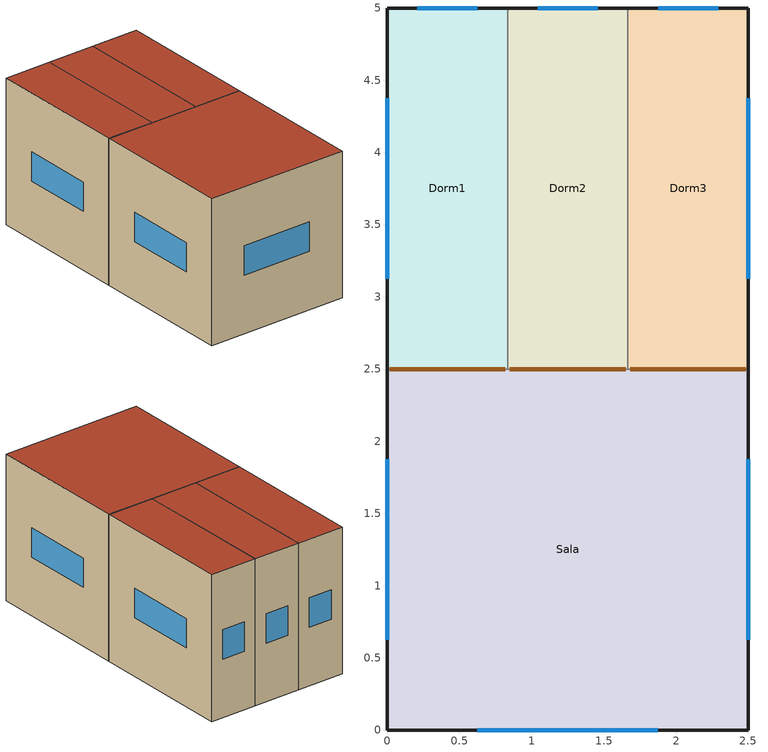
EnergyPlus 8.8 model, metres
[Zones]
Dorm1
 floor ground (PisoCeramica): 0.83,5 0.83,2.5 0,2.5 0,5 z0
 wall outside (Parede11): 0.83,5 0,5 0,2.5 z0:2.5
 wall to Sala (Parede Interna): 0,2.5 0.83,2.5 z0:2.5
 wall to Dorm2 (Parede Interna): 0.83,2.5 0.83,5 z0:2.5
 window (Vid1): 0,4.38 0,3.12 / 0.62,5 0.21,5 z1:1.5
 door inside (Porta): 0.02,2.5 0.82,2.5 z0:2.1
 roof outside (Cobertura11): 0,5 0,2.5 0.83,2.5 0.83,5 z2.5
Dorm2
 floor ground (PisoCeramica): 1.67,5 1.67,2.5 0.83,2.5 0.83,5 z0
 wall outside (Parede11): 1.67,5 0.83,5 z0:2.5
 wall to Sala (Parede Interna): 0.83,2.5 1.67,2.5 z0:2.5
 wall to Dorm3 (Parede Interna): 1.67,2.5 1.67,5 z0:2.5
 window (Vid1): 1.46,5 1.04,5 z1:1.5
 door inside (Porta): 0.85,2.5 1.65,2.5 z0:2.1
 roof outside (Cobertura11): 0.83,5 0.83,2.5 1.67,2.5 1.67,5 z2.5
Dorm3
 floor ground (PisoCeramica): 2.5,5 2.5,2.5 1.67,2.5 1.67,5 z0
 wall outside (Parede11): 2.5,2.5 2.5,5 1.67,5 z0:2.5
 wall to Sala (Parede Interna): 1.67,2.5 2.5,2.5 z0:2.5
 window (Vid1): 2.5,3.12 2.5,4.38 / 2.29,5 1.88,5 z1:1.5
 door inside (Porta): 1.68,2.5 2.48,2.5 z0:2.1
 roof outside (Cobertura11): 1.67,5 1.67,2.5 2.5,2.5 2.5,5 z2.5
Sala
 floor ground (PisoCeramica): 2.5,2.5 2.5,0 0,0 0,2.5 z0
 wall outside (Parede11): 0,2.5 0,0 2.5,0 2.5,2.5 z0:2.5
 window (Vid1): 0,1.88 0,0.62 / 2.5,0.62 2.5,1.88 / 0.62,0 1.88,0 z1:1.5
 roof outside (Cobertura11): 0,2.5 0,0 2.5,0 2.5,2.5 z2.5
[Building]
caso_0001.idf: North Axis {deg}=0; Terrain=City; Loads Convergence Tolerance Value=0.5; Temperature Convergence Tolerance Value {deltaC}=0.5; Solar Distribution=FullInteriorAndExterior
[SizingPeriod:WeatherFileDays]
ano: Begin Month=1; Begin Day of Month=1; End Month=12; End Day of Month=31; Day of Week for Start Day=Monday; Use Weather File Daylight Saving Period=No; Use Weather File Rain and Snow Indicators=No
[Site:GroundTemperature:BuildingSurface]
20, 20, 20, 20, 20, 20, 20, 20, 20, 20, 20, 20
[Site:GroundReflectance]
0.2, 0.2, 0.2, 0.2, 0.2, 0.2, 0.2, 0.2, 0.2, 0.2, 0.2, 0.2
[Material] Thermal Absorptance=0.9
Name | Roughness | Thickness {m} | Conductivity {W/m-K} | Density {kg/m3} | Specific Heat {J/kg-K} | Solar Absorptance | Visible Absorptance
RevestInt | Rough | 0.025 | 1.15 | 2000 | 1000 | 0.4 | 0.4
Tij8Furos2.24 | Rough | 0.033 | 0.9 | 1103 | 920 | 0.7 | 0.7
FibroParExt | Smooth | 0.012 | 0.95 | 1900 | 840 | 0.1 | 0.1
GessoParInt | MediumSmooth | 0.0125 | 0.35 | 750 | 840 | 0.3 | 0.3
LaVidro8cm | MediumRough | 0.08 | 0.045 | 50 | 700 | 0.8 | 0.8
LajeMista12cm | Rough | 0.095 | 1.05 | 1087 | 920 | 0.8 | 0.8
TelhaFC | Rough | 0.008 | 0.95 | 1900 | 840 | 0.1 | 0.1
ForMadPinus8mm | Rough | 0.008 | 0.23 | 650 | 1340 | 0.4 | 0.4
EPS55mm | MediumRough | 0.055 | 0.035 | 30 | 1400 | 0.8 | 0.8
PortaMadInt3cm | Rough | 0.03 | 0.15 | 650 | 2300 | 0.4 | 0.4
PisoCer10mm | MediumSmooth | 0.01 | 0.9 | 1600 | 920 | 0.4 | 0.4
PisoArgam2.5cm | Rough | 0.025 | 1.15 | 2000 | 1000 | 0.7 | 0.7
[Material:AirGap]
Name | Thermal Resistance {m2-K/W}
CamaraFluxoHoriz0.16 | 0.16
RarVertAltaEmis>5cm | 0.21
[WindowMaterial:Glazing]
VidroSHGC38: Optical Data Type=SpectralAverage; Thickness {m}=0.006; Solar Transmittance at Normal Incidence=0.32; Front Side Solar Reflectance at Normal Incidence=0.48; Back Side Solar Reflectance at Normal Incidence=0.51; Visible Transmittance at Normal Incidence=0.37; Front Side Visible Reflectance at Normal Incidence=0.35; Back Side Visible Reflectance at Normal Incidence=0.34; Infrared Transmittance at Normal Incidence=0; Front Side Infrared Hemispherical Emissivity=0.84; Back Side Infrared Hemispherical Emissivity=0.84; Conductivity {W/m-K}=0.9
[WindowMaterial:Blind]
Veneziana PVC: Slat Orientation=Horizontal; Slat Width {m}=0.06; Slat Separation {m}=0.062; Slat Thickness {m}=0.01; Slat Angle {deg}=0; Slat Conductivity {W/m-K}=0.21; Slat Beam Solar Transmittance=0; Front Side Slat Beam Solar Reflectance=0.8; Back Side Slat Beam Solar Reflectance=0.8; Slat Diffuse Solar Transmittance=0; Front Side Slat Diffuse Solar Reflectance=0.8; Back Side Slat Diffuse Solar Reflectance=0.8; Slat Beam Visible Transmittance=0; Front Side Slat Beam Visible Reflectance=0.8; Back Side Slat Beam Visible Reflectance=0.8; Slat Diffuse Visible Transmittance=0; Front Side Slat Diffuse Visible Reflectance=0.8; Back Side Slat Diffuse Visible Reflectance=0.8; Slat Infrared Hemispherical Transmittance=0; Front Side Slat Infrared Hemispherical Emissivity=0.9; Back Side Slat Infrared Hemispherical Emissivity=0.9; Blind to Glass Distance {m}=0.05; Blind Top Opening Multiplier=0; Blind Bottom Opening Multiplier=0; Blind Left Side Opening Multiplier=0; Blind Right Side Opening Multiplier=0; Maximum Slat Angle {deg}=180
[Construction]
Parede Interna: RevestInt, Tij8Furos2.24, CamaraFluxoHoriz0.16, Tij8Furos2.24, RevestInt
Porta: PortaMadInt3cm
Vid1: VidroSHGC38
Parede11: FibroParExt, LaVidro8cm, GessoParInt
Cobertura11: TelhaFC, RarVertAltaEmis>5cm, EPS55mm, ForMadPinus8mm
PisoCeramica: LajeMista12cm, PisoArgam2.5cm, PisoCer10mm
[WindowProperty:ShadingControl] Shading Type=ExteriorBlind; Shading Control Type=AlwaysOff; Setpoint {W/m2, W or deg C}=24; Shading Control Is Scheduled=Yes; Glare Control Is Active=No; Shading Device Material=Veneziana PVC; Type of Slat Angle Control for Blinds=FixedSlatAngle
Name | Schedule
Veneziana_D1 | Veneziana_Dorm1
Veneziana_D2 | Veneziana_Dorm2
Veneziana_D3 | Veneziana_Dorm3
Veneziana_Sala | Veneziana_Sala
[Zone] Multiplier=1
Dorm1; Dorm2; Dorm3; Sala
[People] Number of People Calculation Method=People; Fraction Radiant=0.5
Name | Zone or ZoneList | Number of People Schedule | Number of People | Activity Level Schedule
Dormitorio1 | Dorm1 | OcupDorm | 2 | AtivDorm
Dormitorio2 | Dorm2 | OcupDorm | 2 | AtivDorm
Dormitorio3 | Dorm3 | OcupDorm | 2 | AtivDorm
Sala | Sala | OcupSala | 4 | AtivSala
[Lights]
Sala: Zone or ZoneList=Sala; Schedule=IlumSala; Design Level Calculation Method=Watts/Area; Watts per Zone Floor Area {W/m2}=5; Return Air Fraction=0; Fraction Radiant=0.42; Fraction Visible=0.18; Fraction Replaceable=0
[ElectricEquipment]
Sala: Zone or ZoneList=Sala; Schedule=EquipSala; Design Level Calculation Method=EquipmentLevel; Design Level {W}=120; Fraction Latent=0; Fraction Radiant=0.5; Fraction Lost=0
[HVACTemplate:Thermostat]
Termostato: Constant Heating Setpoint {C}=18; Constant Cooling Setpoint {C}=23
[HVACTemplate:Zone:IdealLoadsAirSystem] Template Thermostat=Termostato; Maximum Heating Supply Air Temperature {C}=50; Minimum Cooling Supply Air Temperature {C}=13; Maximum Heating Supply Air Humidity Ratio {kgWater/kgDryAir}=0.0156; Minimum Cooling Supply Air Humidity Ratio {kgWater/kgDryAir}=0.0077; Heating Limit=NoLimit; Cooling Limit=NoLimit; Dehumidification Control Type=ConstantSensibleHeatRatio; Cooling Sensible Heat Ratio=0.7; Dehumidification Setpoint {percent}=60; Humidification Control Type=None; Humidification Setpoint {percent}=30; Outdoor Air Method=None; Outdoor Air Flow Rate per Person {m3/s}=0.0075; Demand Controlled Ventilation Type=None; Outdoor Air Economizer Type=NoEconomizer; Heat Recovery Type=None; Sensible Heat Recovery Effectiveness=0.7; Latent Heat Recovery Effectiveness=0.65
Name | System Availability Schedule
Dorm1 | HVAC_Dorm1
Dorm2 | HVAC_Dorm2
Dorm3 | HVAC_Dorm3
Sala | HVAC_Sala
[EnergyManagementSystem:Sensor]
Name | Output:Variable or Output:Meter Index Key | Output:Variable or Output:Meter
Temp_Dorm1 | Dorm1 | Zone Operative Temperature
Temp_Dorm2 | Dorm2 | Zone Operative Temperature
Temp_Dorm3 | Dorm3 | Zone Operative Temperature
Temp_Sala | Sala | Zone Operative Temperature
Ocup_Dorm1 | Dormitorio1 | People Occupant Count
Ocup_Dorm2 | Dormitorio2 | People Occupant Count
Ocup_Dorm3 | Dormitorio3 | People Occupant Count
Ocup_Sala | Sala | People Occupant Count
Temp_Ext | Environment | Site Outdoor Air Drybulb Temperature
Tar_D1 | Dorm1 | Zone Mean Air Temperature
Tar_D2 | Dorm2 | Zone Mean Air Temperature
Tar_D3 | Dorm3 | Zone Mean Air Temperature
Sensor_HVACD1 | HVAC_Dorm1 | Schedule Value
Sensor_HVACD2 | HVAC_Dorm2 | Schedule Value
Sensor_HVACD3 | HVAC_Dorm3 | Schedule Value
Sensor_HVACSALA | HVAC_Sala | Schedule Value
[EnergyManagementSystem:Actuator] Actuated Component Type=Schedule:Constant; Actuated Component Control Type=Schedule Value
Name | Actuated Component Unique
Controle_HVAC_Dorm1 | HVAC_Dorm1
Controle_VN_Dorm1 | VN_Dorm1
Controle_HVAC_Dorm2 | HVAC_Dorm2
Controle_VN_Dorm2 | VN_Dorm2
Controle_HVAC_Dorm3 | HVAC_Dorm3
Controle_VN_Dorm3 | VN_Dorm3
Controle_HVAC_Sala | HVAC_Sala
Controle_VN_Sala | VN_Sala
Controle_Veneziana_Dorm1 | Veneziana_Dorm1
Controle_Veneziana_Dorm2 | Veneziana_Dorm2
Controle_Veneziana_Dorm3 | Veneziana_Dorm3
Controle_Veneziana_Sala | Veneziana_Sala
[EnergyManagementSystem:ProgramCallingManager]
Meu Controle HVAC: BeginTimestepBeforePredictor; CompDorm1Ativo; CompDorm2Ativo; CompDorm3Ativo; CompSalaAtivo
[EnergyManagementSystem:Program]
CompDorm1Ativo: SET Temp_Conf = ((Temp_Dorm1 >= 26) || (Temp_Dorm1 <= 16)); IF (Ocup_Dorm1 > 0) && (Temp_Conf == 1); Set Controle_HVAC_Dorm1 = 1; Set Controle_VN_Dorm1 = 0; Set Controle_Veneziana_Dorm1 = 1; ELSEIF ((Ocup_Dorm1 > 0) && (Sensor_HVACD1 > 0)); Set Controle_HVAC_Dorm1 = 1; Set Controle_VN_Dorm1 = 0; Set Controle_Veneziana_Dorm1 = 1; ELSEIF ((Ocup_Sala > 0) || (Ocup_Dorm1 > 0)); Set Controle_HVAC_Dorm1 = 0; IF ((Temp_Ext<Tar_D1) && (Temp_Ext>19)); Set Controle_VN_Dorm1 = 1; Set Controle_Veneziana_Dorm1 = 0; ELSEIF ((Temp_Ext>Tar_D1) && (Temp_Ext>19)); Set Controle_VN_Dorm1 = 0; Set Controle_Veneziana_Dorm1 = 1; ELSEIF (Temp_Ext<19); Set Controle_VN_Dorm1 = 0; Set Controle_Veneziana_Dorm1 = 1; ENDIF; ELSEIF (Ocup_Dorm1 == 0) && (Ocup_Sala == 0); Set Controle_HVAC_Dorm1 = 0; Set Controle_VN_Dorm1 = 0; Set Controle_Veneziana_Dorm1 = 1; ENDIF
CompDorm2Ativo: SET Temp_Conf = ((Temp_Dorm2 >= 26) || (Temp_Dorm2 <= 16)); IF (Ocup_Dorm2 > 0) && (Temp_Conf == 1); Set Controle_HVAC_Dorm2 = 1; Set Controle_VN_Dorm2 = 0; Set Controle_Veneziana_Dorm2 = 1; ELSEIF ((Ocup_Dorm2 > 0) && (Sensor_HVACD2 > 0)); Set Controle_HVAC_Dorm2 = 1; Set Controle_VN_Dorm2 = 0; Set Controle_Veneziana_Dorm2 = 1; ELSEIF ((Ocup_Sala > 0) || (Ocup_Dorm2 > 0)); Set Controle_HVAC_Dorm2 = 0; IF ((Temp_Ext<Tar_D2) && (Temp_Ext>19)); Set Controle_VN_Dorm2 = 1; Set Controle_Veneziana_Dorm2 = 0; ELSEIF ((Temp_Ext>Tar_D2) && (Temp_Ext>19)); Set Controle_VN_Dorm2 = 0; Set Controle_Veneziana_Dorm2 = 1; ELSEIF (Temp_Ext<19); Set Controle_VN_Dorm2 = 0; Set Controle_Veneziana_Dorm2 = 1; ENDIF; ELSEIF (Ocup_Dorm2 == 0) && (Ocup_Sala == 0); Set Controle_HVAC_Dorm2 = 0; Set Controle_VN_Dorm2 = 0; Set Controle_Veneziana_Dorm2 = 1; ENDIF
CompDorm3Ativo: SET Temp_Conf = ((Temp_Dorm3 >= 26) || (Temp_Dorm3 <= 16)); IF (Ocup_Dorm3 > 0) && (Temp_Conf == 1); Set Controle_HVAC_Dorm3 = 1; Set Controle_VN_Dorm3 = 0; Set Controle_Veneziana_Dorm3 = 1; ELSEIF ((Ocup_Dorm3 > 0) && (Sensor_HVACD3 > 0)); Set Controle_HVAC_Dorm3 = 1; Set Controle_VN_Dorm3 = 0; Set Controle_Veneziana_Dorm3 = 1; ELSEIF ((Ocup_Sala > 0) || (Ocup_Dorm3 > 0)); Set Controle_HVAC_Dorm3 = 0; IF ((Temp_Ext<Tar_D3) && (Temp_Ext>19)); Set Controle_VN_Dorm3 = 1; Set Controle_Veneziana_Dorm3 = 0; ELSEIF ((Temp_Ext>Tar_D3) && (Temp_Ext>19)); Set Controle_VN_Dorm3 = 0; Set Controle_Veneziana_Dorm3 = 1; ELSEIF (Temp_Ext<19); Set Controle_VN_Dorm3 = 0; Set Controle_Veneziana_Dorm3 = 1; ENDIF; ELSEIF (Ocup_Dorm3 == 0) && (Ocup_Sala == 0); Set Controle_HVAC_Dorm3 = 0; Set Controle_VN_Dorm3 = 0; Set Controle_Veneziana_Dorm3 = 1; ENDIF
CompSalaAtivo: SET Temp_Conf = ((Temp_Sala >= 26) || (Temp_Sala <= 16)); IF ((Ocup_Sala > 0) && (Temp_Conf == 1)); Set Controle_HVAC_Sala = 1; Set Controle_VN_Sala = 0; Set Controle_Veneziana_Sala = 1; ELSEIF ((Ocup_Sala > 0) && (Sensor_HVACSALA > 0)); Set Controle_HVAC_Sala = 1; Set Controle_VN_Sala = 0; Set Controle_Veneziana_Sala = 1; ELSEIF (Ocup_Sala > 0); IF ((Temp_Ext<Tar_D2) && (Temp_Ext>19)); Set Controle_HVAC_Sala = 0; Set Controle_VN_Sala = 1; Set Controle_Veneziana_Sala = 0; ELSEIF ((Temp_Ext>Tar_D2) && (Temp_Ext>19)); Set Controle_HVAC_Sala = 0; Set Controle_VN_Sala = 0; Set Controle_Veneziana_Sala = 1; ELSEIF (Temp_Ext<19); Set Controle_HVAC_Sala = 0; Set Controle_VN_Sala = 0; Set Controle_Veneziana_Sala = 1; ENDIF; ELSEIF (Ocup_Sala == 0); Set Controle_HVAC_Sala = 0; Set Controle_VN_Sala = 0; Set Controle_Veneziana_Sala = 1; ENDIF
[Schedule:Compact]
OcupSala: Through: 12/31, For: AllDays, Until: 14:00, 0, Until: 18:00, .5, Until: 22:00, 1, Until: 24:00, 0
OcupDorm: Through: 12/31, For: AllDays, Until:  8:00, 1, Until: 22:00, 0, Until: 24:00, 1
IlumSala: Through: 12/31, For: AllDays, Until: 16:00, 0, Until: 22:00, 1, Until: 24:00, 0
AtivSala: Through: 12/31, For:AllDays, Until: 24:00, 108
AtivDorm: Through: 12/31, For:AllDays, Until: 24:00, 81
EquipSala: Through: 12/31, For:AllDays, Until: 14:00, 0, Until: 22:00, 1, Until: 24:00, 0
[Schedule:Constant]
Name | Hourly Value
HVAC_Sala; HVAC_Dorm1; HVAC_Dorm2; HVAC_Dorm3; Veneziana_Dorm1; Veneziana_Dorm2; Veneziana_Dorm3; Veneziana_Sala | 0
VN_Sala; VN_Dorm1; VN_Dorm2; VN_Dorm3 | 1
[AirflowNetwork:SimulationControl]
VentNat-caso_0001.idf: AirflowNetwork Control=MultizoneWithoutDistribution; Building Type=Lowrise; Azimuth Angle of Long Axis of Building {deg}=0; Ratio of Building Width Along Short Axis to Width Along Long Axis=0.5
[AirflowNetwork:MultiZone:Zone] Ventilation Control Mode=Constant
Name | Venting Availability Schedule
Dorm1 | VN_Dorm1
Dorm2 | VN_Dorm2
Dorm3 | VN_Dorm3
Sala | VN_Sala
[AirflowNetwork:MultiZone:Surface]
Name | Leakage Component | Window/Door Opening Factor, or Crack Factor | Ventilation Control Mode
JanDO; JanDL; JanDN1; JanDN2; JanDN3; JanSO; JanSL; JanSS | Janela | 0.5 | ZoneLevel
PortaD1; PortaD2; PortaD3; PortaS1; PortaS2; PortaS3 | Porta | 1 | novent
[AirflowNetwork:MultiZone:Component:DetailedOpening] Air Mass Flow Coefficient When Opening is Closed {kg/s-m}=0.001; Air Mass Flow Exponent When Opening is Closed=0.66; Extra Crack Length or Height of Pivoting Axis {m}=0; Number of Sets of Opening Factor Data=2; Opening Factor 1=0; Discharge Coefficient for Opening Factor 1=0.001; Width Factor for Opening Factor 1=0; Height Factor for Opening Factor 1=1; Start Height Factor for Opening Factor 1=0; Opening Factor 2=1; Discharge Coefficient for Opening Factor 2=0.65; Height Factor for Opening Factor 2=1; Start Height Factor for Opening Factor 2=0
Name | Type of Rectangular Large Vertical Opening (LVO) | Width Factor for Opening Factor 2
Porta | NonPivoted | 1
Janela | HorizontallyPivoted | 0.5
